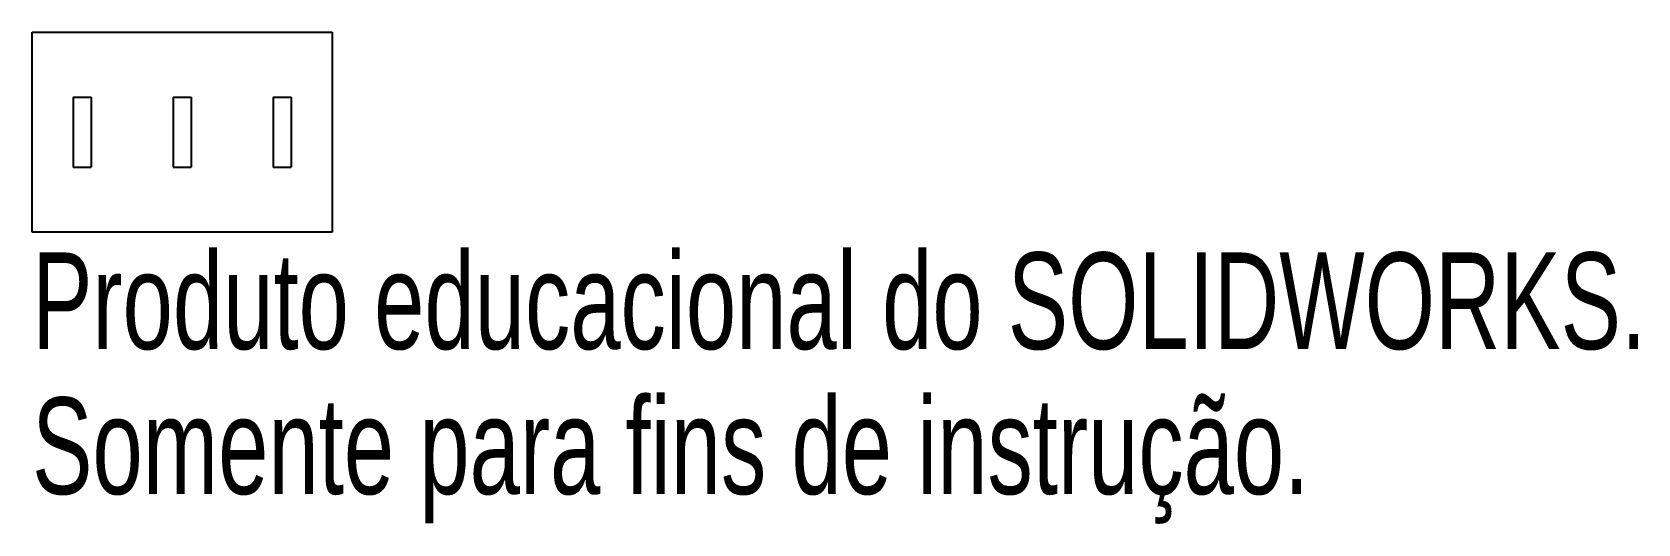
# Model space of a CAD drawing. Header units: millimetres. Extents: x -7.5 to 72.8, y -19.6 to 5.
import ezdxf

# ---------------------------------------------------------------- set-up
doc = ezdxf.new("R2010")
doc.units = ezdxf.units.MM
doc.styles.add('SLDTEXTSTYLE0', font='TXT', dxfattribs={"width": 0.7})

msp = doc.modelspace()

# ---------------------------------------------------------------- linework, layer by layer
at = {"color": 7, "linetype": 'Continuous', "lineweight": 25}
for p, q in [((-7.5, 5), (7.5, 5)), ((-7.5, -5), (-7.5, 5)), ((7.5, 5), (7.5, -5)), ((-5.45, 1.75), (-4.55, 1.75)), ((-5.45, 1.75), (-5.45, -1.75)), ((-4.55, 1.75), (-4.55, -1.75)), ((-0.45, 1.75), (-0.45, -1.75)), ((-0.45, 1.75), (0.45, 1.75)), ((0.45, 1.75), (0.45, -1.75)), ((4.55, 1.75), (5.45, 1.75)), ((4.55, 1.75), (4.55, -1.75)), ((5.45, 1.75), (5.45, -1.75)), ((-5.45, -1.75), (-4.55, -1.75)), ((-0.45, -1.75), (0.45, -1.75)), ((4.55, -1.75), (5.45, -1.75)), ((7.5, -5), (-7.5, -5))]:
    msp.add_line(p, q, dxfattribs=at)

# ---------------------------------------------------------------- texts
at = {"color": 7, "linetype": 'Continuous', "char_height": 4.83362, "attachment_point": 1, "style": 'SLDTEXTSTYLE0'}
for s, insert in [('Produto educacional do SOLIDWORKS.', (-7.5, -6.02)), ('Somente para fins de instrução.', (-7.5, -13.27))]:
    msp.add_mtext(s, dxfattribs=dict(at, insert=insert))

doc.saveas('drawing.dxf')
